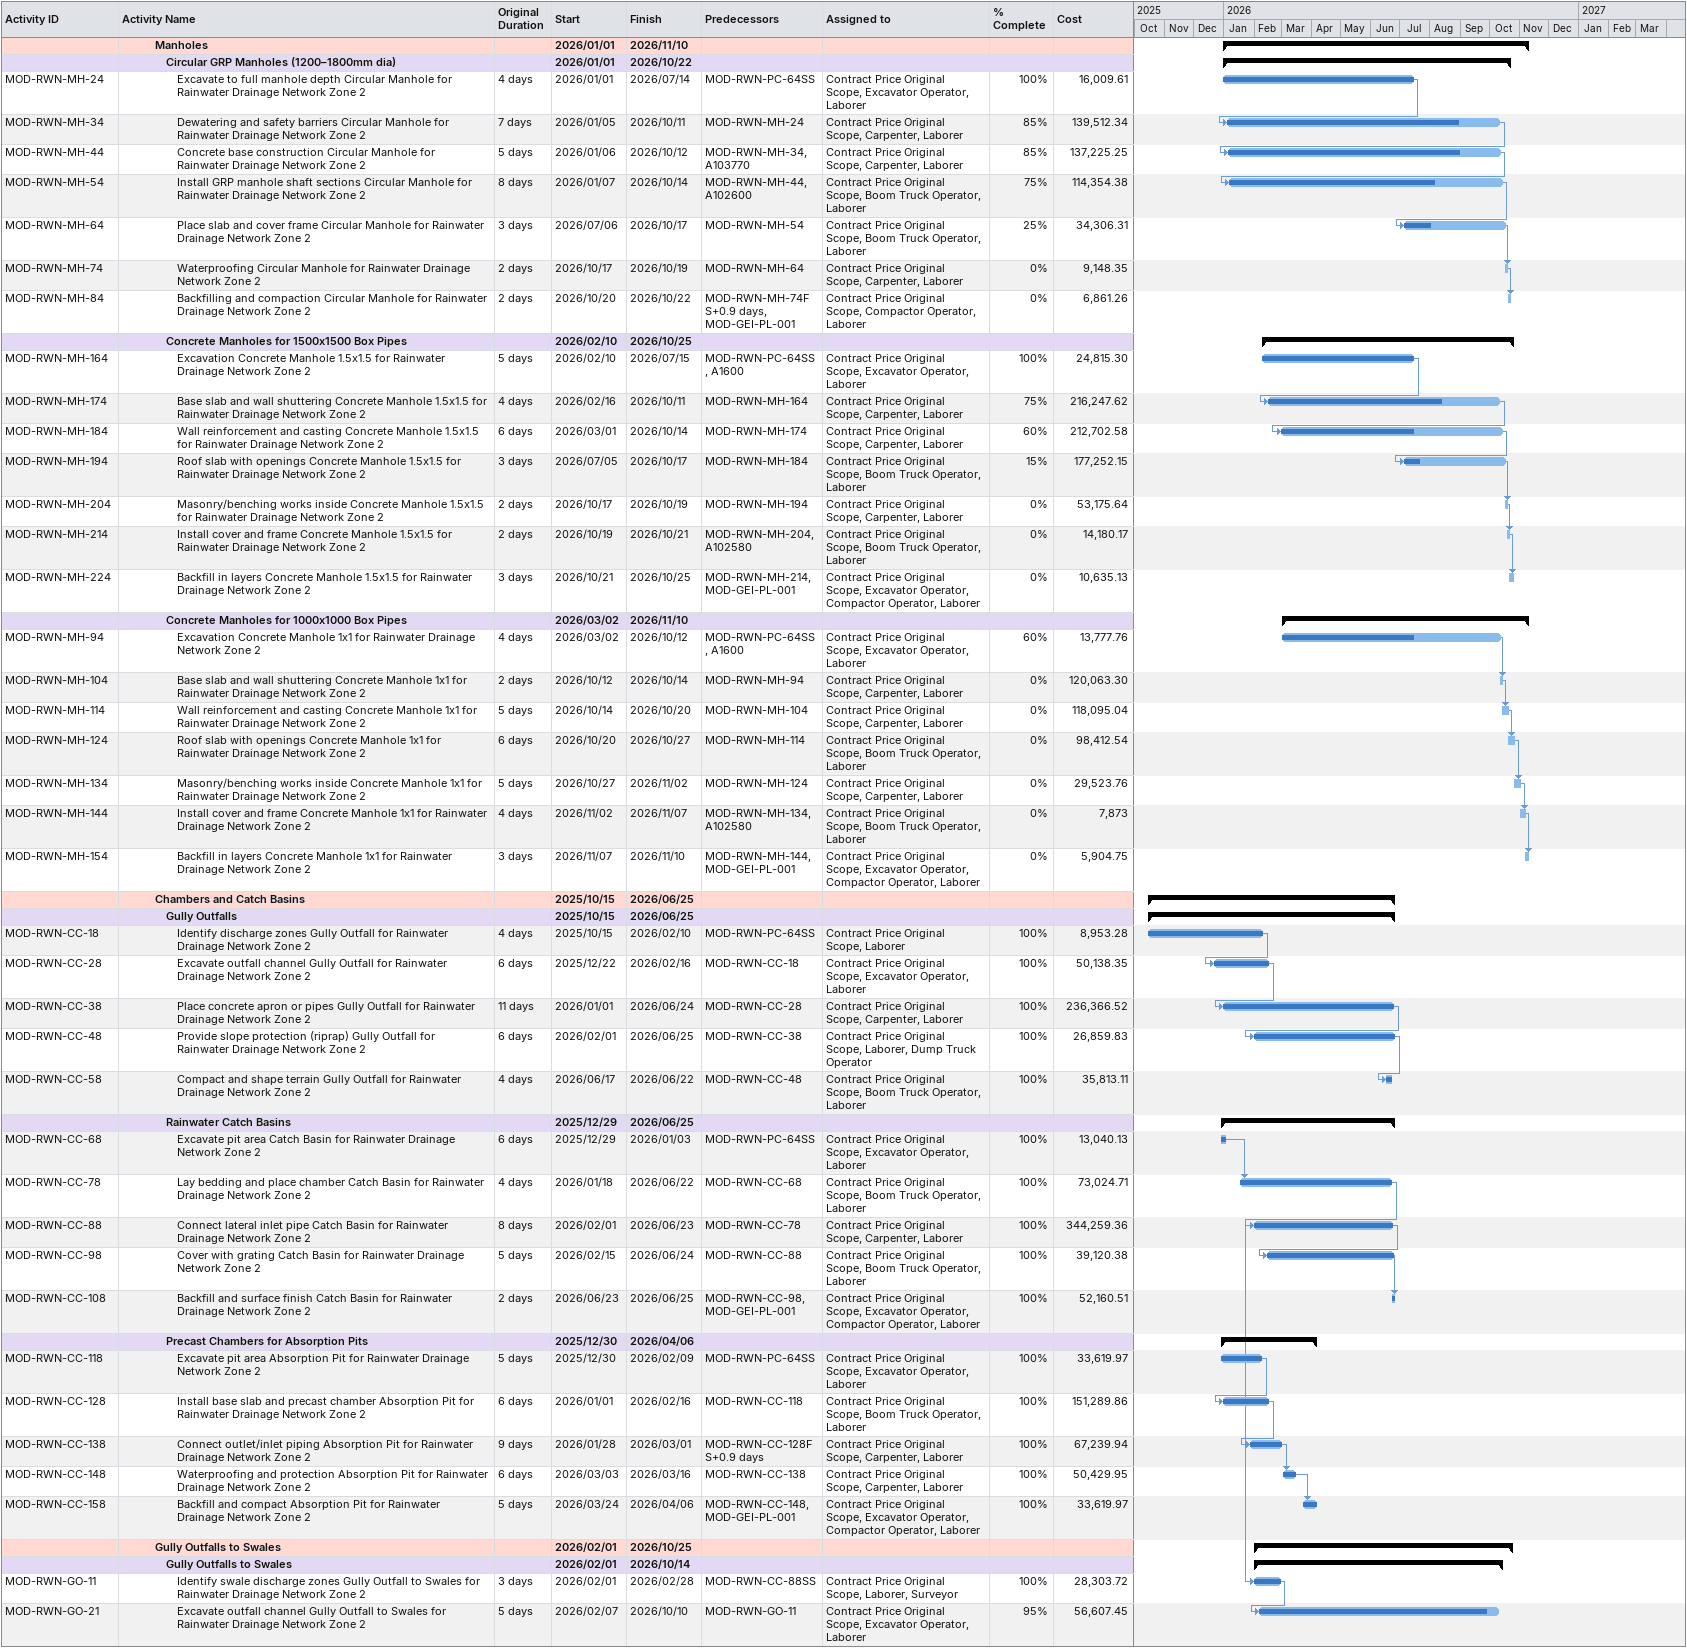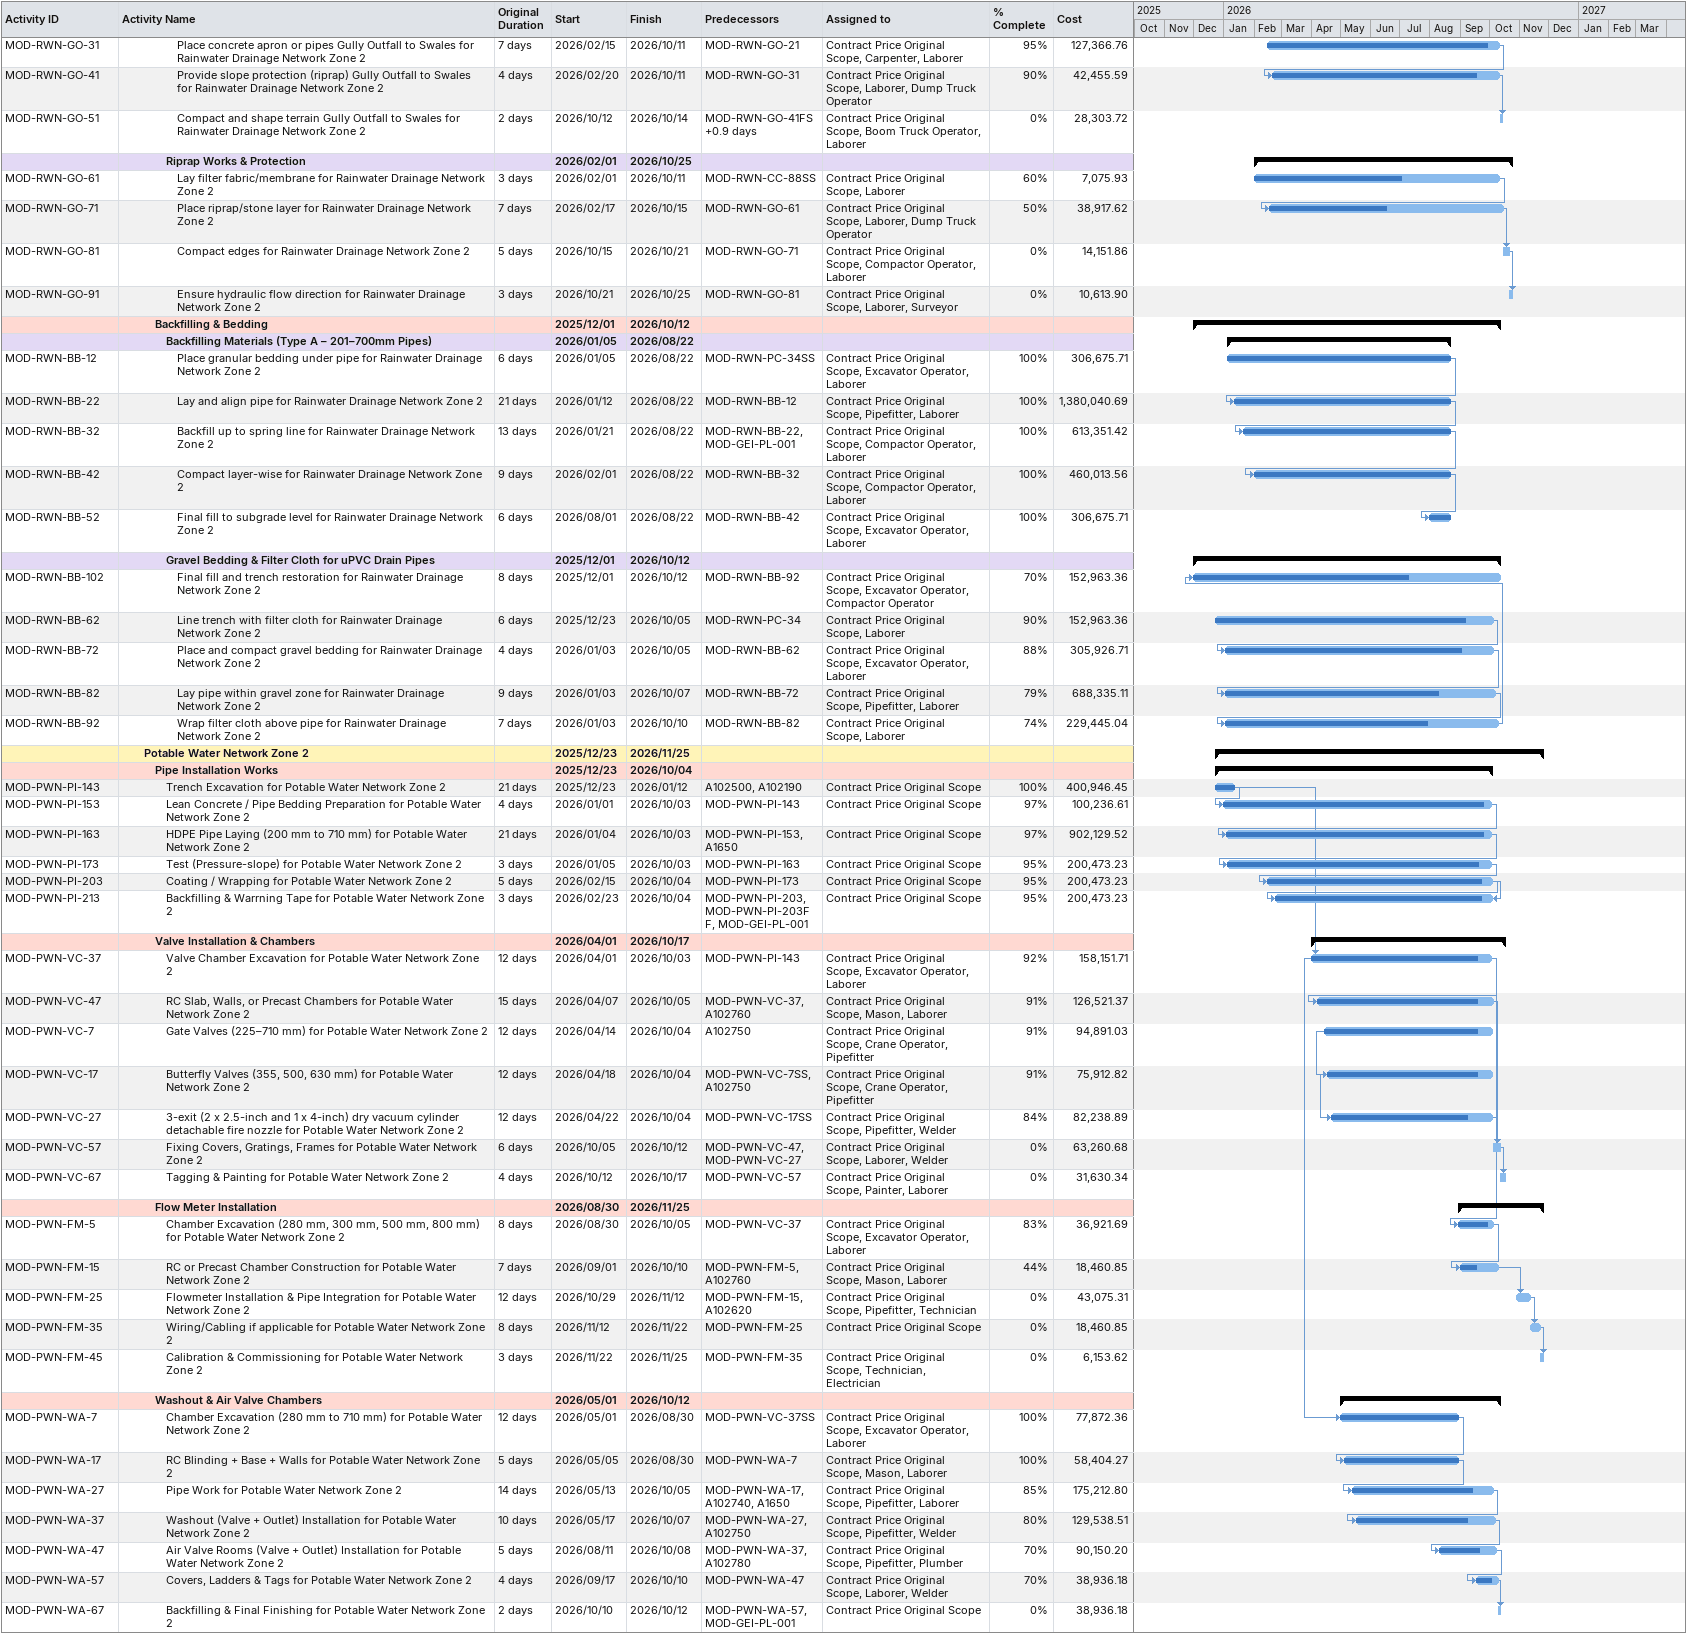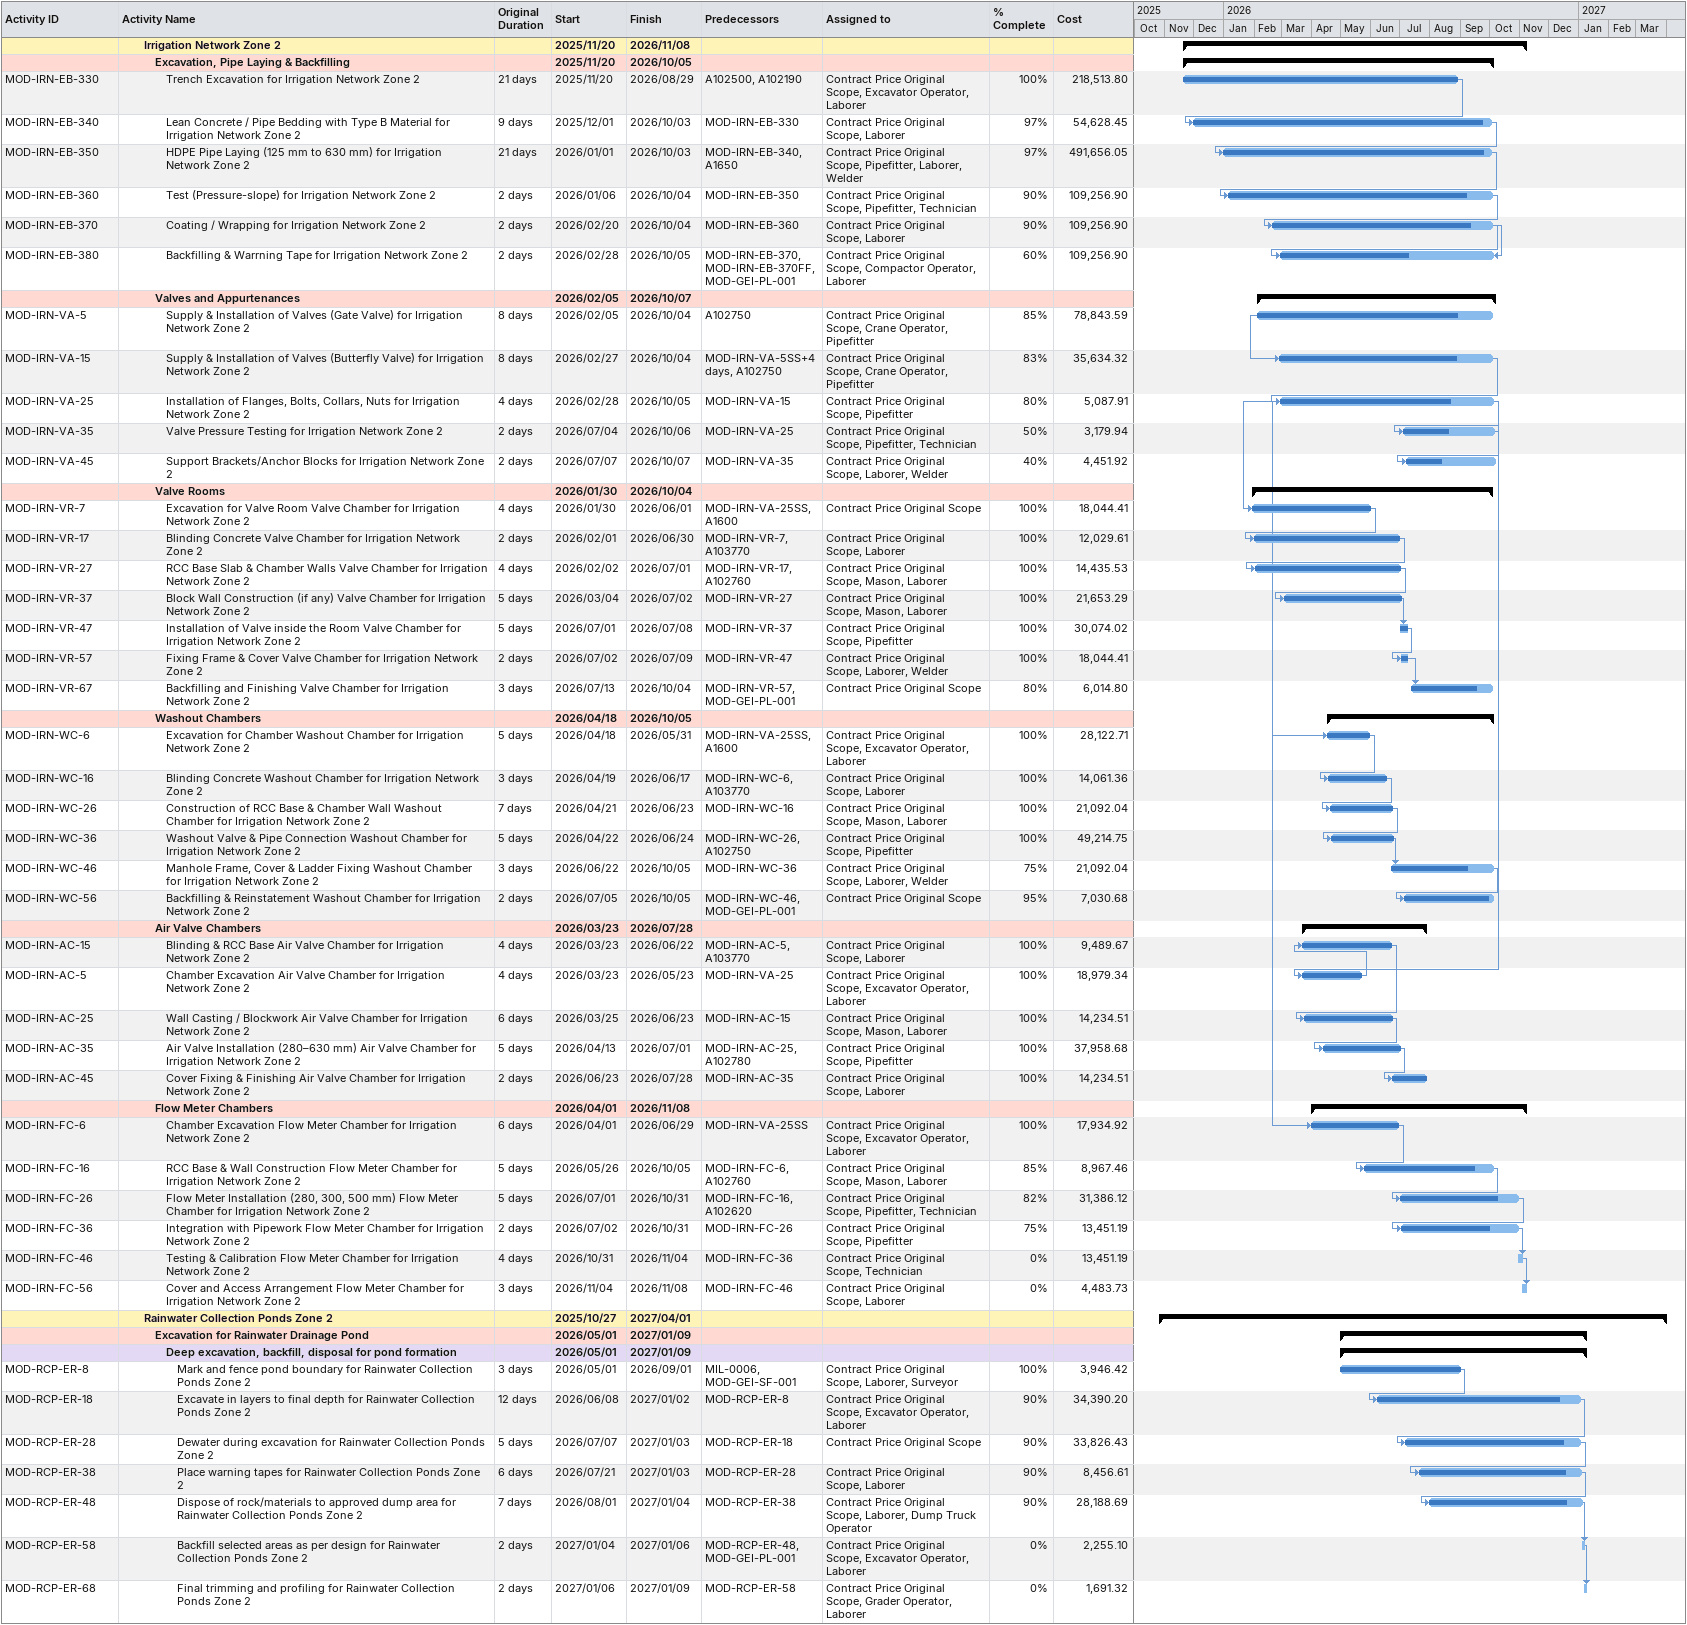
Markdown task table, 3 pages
| ID | Level | Task | Original duration | Start | Finish | Predecessors | Resources | % complete | Cost |
|---|---|---|---|---|---|---|---|---|---|
|  | 4 | **Manholes** |  | 2026-01-01 | 2026-11-10 |  |  |  |  |
|  | 5 | **Circular GRP Manholes (1200–1800mm dia)** |  | 2026-01-01 | 2026-10-22 |  |  |  |  |
| MOD-RWN-MH-24 | 6 | Excavate to full manhole depth Circular Manhole for Rainwater Drainage Network Zone 2 | 4d | 2026-01-01 | 2026-07-14 | MOD-RWN-PC-64SS | Contract Price Original Scope, Excavator Operator, Laborer | 100 | 16009.61 |
| MOD-RWN-MH-34 | 6 | Dewatering and safety barriers Circular Manhole for Rainwater Drainage Network Zone 2 | 7d | 2026-01-05 | 2026-10-11 | MOD-RWN-MH-24 | Contract Price Original Scope, Carpenter, Laborer | 85 | 139512.34 |
| MOD-RWN-MH-44 | 6 | Concrete base construction Circular Manhole for Rainwater Drainage Network Zone 2 | 5d | 2026-01-06 | 2026-10-12 | MOD-RWN-MH-34, A103770 | Contract Price Original Scope, Carpenter, Laborer | 85 | 137225.25 |
| MOD-RWN-MH-54 | 6 | Install GRP manhole shaft sections Circular Manhole for Rainwater Drainage Network Zone 2 | 8d | 2026-01-07 | 2026-10-14 | MOD-RWN-MH-44, A102600 | Contract Price Original Scope, Boom Truck Operator, Laborer | 75 | 114354.38 |
| MOD-RWN-MH-64 | 6 | Place slab and cover frame Circular Manhole for Rainwater Drainage Network Zone 2 | 3d | 2026-07-06 | 2026-10-17 | MOD-RWN-MH-54 | Contract Price Original Scope, Boom Truck Operator, Laborer | 25 | 34306.31 |
| MOD-RWN-MH-74 | 6 | Waterproofing Circular Manhole for Rainwater Drainage Network Zone 2 | 2d | 2026-10-17 | 2026-10-19 | MOD-RWN-MH-64 | Contract Price Original Scope, Carpenter, Laborer | 0 | 9148.35 |
| MOD-RWN-MH-84 | 6 | Backfilling and compaction Circular Manhole for Rainwater Drainage Network Zone 2 | 2d | 2026-10-20 | 2026-10-22 | MOD-RWN-MH-74FS+0.9d, MOD-GEI-PL-001 | Contract Price Original Scope, Compactor Operator, Laborer | 0 | 6861.26 |
|  | 5 | **Concrete Manholes for 1500x1500 Box Pipes** |  | 2026-02-10 | 2026-10-25 |  |  |  |  |
| MOD-RWN-MH-164 | 6 | Excavation Concrete Manhole 1.5x1.5 for Rainwater Drainage Network Zone 2 | 5d | 2026-02-10 | 2026-07-15 | MOD-RWN-PC-64SS, A1600 | Contract Price Original Scope, Excavator Operator, Laborer | 100 | 24815.30 |
| MOD-RWN-MH-174 | 6 | Base slab and wall shuttering Concrete Manhole 1.5x1.5 for Rainwater Drainage Network Zone 2 | 4d | 2026-02-16 | 2026-10-11 | MOD-RWN-MH-164 | Contract Price Original Scope, Carpenter, Laborer | 75 | 216247.62 |
| MOD-RWN-MH-184 | 6 | Wall reinforcement and casting Concrete Manhole 1.5x1.5 for Rainwater Drainage Network Zone 2 | 6d | 2026-03-01 | 2026-10-14 | MOD-RWN-MH-174 | Contract Price Original Scope, Carpenter, Laborer | 60 | 212702.58 |
| MOD-RWN-MH-194 | 6 | Roof slab with openings Concrete Manhole 1.5x1.5 for Rainwater Drainage Network Zone 2 | 3d | 2026-07-05 | 2026-10-17 | MOD-RWN-MH-184 | Contract Price Original Scope, Boom Truck Operator, Laborer | 15 | 177252.15 |
| MOD-RWN-MH-204 | 6 | Masonry/benching works inside Concrete Manhole 1.5x1.5 for Rainwater Drainage Network Zone 2 | 2d | 2026-10-17 | 2026-10-19 | MOD-RWN-MH-194 | Contract Price Original Scope, Carpenter, Laborer | 0 | 53175.64 |
| MOD-RWN-MH-214 | 6 | Install cover and frame Concrete Manhole 1.5x1.5 for Rainwater Drainage Network Zone 2 | 2d | 2026-10-19 | 2026-10-21 | MOD-RWN-MH-204, A102580 | Contract Price Original Scope, Boom Truck Operator, Laborer | 0 | 14180.17 |
| MOD-RWN-MH-224 | 6 | Backfill in layers Concrete Manhole 1.5x1.5 for Rainwater Drainage Network Zone 2 | 3d | 2026-10-21 | 2026-10-25 | MOD-RWN-MH-214, MOD-GEI-PL-001 | Contract Price Original Scope, Excavator Operator, Compactor Operator, Laborer | 0 | 10635.13 |
|  | 5 | **Concrete Manholes for 1000x1000 Box Pipes** |  | 2026-03-02 | 2026-11-10 |  |  |  |  |
| MOD-RWN-MH-94 | 6 | Excavation Concrete Manhole 1x1 for Rainwater Drainage Network Zone 2 | 4d | 2026-03-02 | 2026-10-12 | MOD-RWN-PC-64SS, A1600 | Contract Price Original Scope, Excavator Operator, Laborer | 60 | 13777.76 |
| MOD-RWN-MH-104 | 6 | Base slab and wall shuttering Concrete Manhole 1x1 for Rainwater Drainage Network Zone 2 | 2d | 2026-10-12 | 2026-10-14 | MOD-RWN-MH-94 | Contract Price Original Scope, Carpenter, Laborer | 0 | 120063.30 |
| MOD-RWN-MH-114 | 6 | Wall reinforcement and casting Concrete Manhole 1x1 for Rainwater Drainage Network Zone 2 | 5d | 2026-10-14 | 2026-10-20 | MOD-RWN-MH-104 | Contract Price Original Scope, Carpenter, Laborer | 0 | 118095.04 |
| MOD-RWN-MH-124 | 6 | Roof slab with openings Concrete Manhole 1x1 for Rainwater Drainage Network Zone 2 | 6d | 2026-10-20 | 2026-10-27 | MOD-RWN-MH-114 | Contract Price Original Scope, Boom Truck Operator, Laborer | 0 | 98412.54 |
| MOD-RWN-MH-134 | 6 | Masonry/benching works inside Concrete Manhole 1x1 for Rainwater Drainage Network Zone 2 | 5d | 2026-10-27 | 2026-11-02 | MOD-RWN-MH-124 | Contract Price Original Scope, Carpenter, Laborer | 0 | 29523.76 |
| MOD-RWN-MH-144 | 6 | Install cover and frame Concrete Manhole 1x1 for Rainwater Drainage Network Zone 2 | 4d | 2026-11-02 | 2026-11-07 | MOD-RWN-MH-134, A102580 | Contract Price Original Scope, Boom Truck Operator, Laborer | 0 | 7873 |
| MOD-RWN-MH-154 | 6 | Backfill in layers Concrete Manhole 1x1 for Rainwater Drainage Network Zone 2 | 3d | 2026-11-07 | 2026-11-10 | MOD-RWN-MH-144, MOD-GEI-PL-001 | Contract Price Original Scope, Excavator Operator, Compactor Operator, Laborer | 0 | 5904.75 |
|  | 4 | **Chambers and Catch Basins** |  | 2025-10-15 | 2026-06-25 |  |  |  |  |
|  | 5 | **Gully Outfalls** |  | 2025-10-15 | 2026-06-25 |  |  |  |  |
| MOD-RWN-CC-18 | 6 | Identify discharge zones Gully Outfall for Rainwater Drainage Network Zone 2 | 4d | 2025-10-15 | 2026-02-10 | MOD-RWN-PC-64SS | Contract Price Original Scope, Laborer | 100 | 8953.28 |
| MOD-RWN-CC-28 | 6 | Excavate outfall channel Gully Outfall for Rainwater Drainage Network Zone 2 | 6d | 2025-12-22 | 2026-02-16 | MOD-RWN-CC-18 | Contract Price Original Scope, Excavator Operator, Laborer | 100 | 50138.35 |
| MOD-RWN-CC-38 | 6 | Place concrete apron or pipes Gully Outfall for Rainwater Drainage Network Zone 2 | 11d | 2026-01-01 | 2026-06-24 | MOD-RWN-CC-28 | Contract Price Original Scope, Carpenter, Laborer | 100 | 236366.52 |
| MOD-RWN-CC-48 | 6 | Provide slope protection (riprap) Gully Outfall for Rainwater Drainage Network Zone 2 | 6d | 2026-02-01 | 2026-06-25 | MOD-RWN-CC-38 | Contract Price Original Scope, Laborer, Dump Truck Operator | 100 | 26859.83 |
| MOD-RWN-CC-58 | 6 | Compact and shape terrain Gully Outfall for Rainwater Drainage Network Zone 2 | 4d | 2026-06-17 | 2026-06-22 | MOD-RWN-CC-48 | Contract Price Original Scope, Boom Truck Operator, Laborer | 100 | 35813.11 |
|  | 5 | **Rainwater Catch Basins** |  | 2025-12-29 | 2026-06-25 |  |  |  |  |
| MOD-RWN-CC-68 | 6 | Excavate pit area Catch Basin for Rainwater Drainage Network Zone 2 | 6d | 2025-12-29 | 2026-01-03 | MOD-RWN-PC-64SS | Contract Price Original Scope, Excavator Operator, Laborer | 100 | 13040.13 |
| MOD-RWN-CC-78 | 6 | Lay bedding and place chamber Catch Basin for Rainwater Drainage Network Zone 2 | 4d | 2026-01-18 | 2026-06-22 | MOD-RWN-CC-68 | Contract Price Original Scope, Boom Truck Operator, Laborer | 100 | 73024.71 |
| MOD-RWN-CC-88 | 6 | Connect lateral inlet pipe Catch Basin for Rainwater Drainage Network Zone 2 | 8d | 2026-02-01 | 2026-06-23 | MOD-RWN-CC-78 | Contract Price Original Scope, Carpenter, Laborer | 100 | 344259.36 |
| MOD-RWN-CC-98 | 6 | Cover with grating Catch Basin for Rainwater Drainage Network Zone 2 | 5d | 2026-02-15 | 2026-06-24 | MOD-RWN-CC-88 | Contract Price Original Scope, Boom Truck Operator, Laborer | 100 | 39120.38 |
| MOD-RWN-CC-108 | 6 | Backfill and surface finish Catch Basin for Rainwater Drainage Network Zone 2 | 2d | 2026-06-23 | 2026-06-25 | MOD-RWN-CC-98, MOD-GEI-PL-001 | Contract Price Original Scope, Excavator Operator, Compactor Operator, Laborer | 100 | 52160.51 |
|  | 5 | **Precast Chambers for Absorption Pits** |  | 2025-12-30 | 2026-04-06 |  |  |  |  |
| MOD-RWN-CC-118 | 6 | Excavate pit area Absorption Pit for Rainwater Drainage Network Zone 2 | 5d | 2025-12-30 | 2026-02-09 | MOD-RWN-PC-64SS | Contract Price Original Scope, Excavator Operator, Laborer | 100 | 33619.97 |
| MOD-RWN-CC-128 | 6 | Install base slab and precast chamber Absorption Pit for Rainwater Drainage Network Zone 2 | 6d | 2026-01-01 | 2026-02-16 | MOD-RWN-CC-118 | Contract Price Original Scope, Boom Truck Operator, Laborer | 100 | 151289.86 |
| MOD-RWN-CC-138 | 6 | Connect outlet/inlet piping Absorption Pit for Rainwater Drainage Network Zone 2 | 9d | 2026-01-28 | 2026-03-01 | MOD-RWN-CC-128FS+0.9d | Contract Price Original Scope, Carpenter, Laborer | 100 | 67239.94 |
| MOD-RWN-CC-148 | 6 | Waterproofing and protection Absorption Pit for Rainwater Drainage Network Zone 2 | 6d | 2026-03-03 | 2026-03-16 | MOD-RWN-CC-138 | Contract Price Original Scope, Carpenter, Laborer | 100 | 50429.95 |
| MOD-RWN-CC-158 | 6 | Backfill and compact Absorption Pit for Rainwater Drainage Network Zone 2 | 5d | 2026-03-24 | 2026-04-06 | MOD-RWN-CC-148, MOD-GEI-PL-001 | Contract Price Original Scope, Excavator Operator, Compactor Operator, Laborer | 100 | 33619.97 |
|  | 4 | **Gully Outfalls to Swales** |  | 2026-02-01 | 2026-10-25 |  |  |  |  |
|  | 5 | **Gully Outfalls to Swales** |  | 2026-02-01 | 2026-10-14 |  |  |  |  |
| MOD-RWN-GO-11 | 6 | Identify swale discharge zones Gully Outfall to Swales for Rainwater Drainage Network Zone 2 | 3d | 2026-02-01 | 2026-02-28 | MOD-RWN-CC-88SS | Contract Price Original Scope, Laborer, Surveyor | 100 | 28303.72 |
| MOD-RWN-GO-21 | 6 | Excavate outfall channel Gully Outfall to Swales for Rainwater Drainage Network Zone 2 | 5d | 2026-02-07 | 2026-10-10 | MOD-RWN-GO-11 | Contract Price Original Scope, Excavator Operator, Laborer | 95 | 56607.45 |
| MOD-RWN-GO-31 | 6 | Place concrete apron or pipes Gully Outfall to Swales for Rainwater Drainage Network Zone 2 | 7d | 2026-02-15 | 2026-10-11 | MOD-RWN-GO-21 | Contract Price Original Scope, Carpenter, Laborer | 95 | 127366.76 |
| MOD-RWN-GO-41 | 6 | Provide slope protection (riprap) Gully Outfall to Swales for Rainwater Drainage Network Zone 2 | 4d | 2026-02-20 | 2026-10-11 | MOD-RWN-GO-31 | Contract Price Original Scope, Laborer, Dump Truck Operator | 90 | 42455.59 |
| MOD-RWN-GO-51 | 6 | Compact and shape terrain Gully Outfall to Swales for Rainwater Drainage Network Zone 2 | 2d | 2026-10-12 | 2026-10-14 | MOD-RWN-GO-41FS+0.9d | Contract Price Original Scope, Boom Truck Operator, Laborer | 0 | 28303.72 |
|  | 5 | **Riprap Works & Protection** |  | 2026-02-01 | 2026-10-25 |  |  |  |  |
| MOD-RWN-GO-61 | 6 | Lay filter fabric/membrane for Rainwater Drainage Network Zone 2 | 3d | 2026-02-01 | 2026-10-11 | MOD-RWN-CC-88SS | Contract Price Original Scope, Laborer | 60 | 7075.93 |
| MOD-RWN-GO-71 | 6 | Place riprap/stone layer for Rainwater Drainage Network Zone 2 | 7d | 2026-02-17 | 2026-10-15 | MOD-RWN-GO-61 | Contract Price Original Scope, Laborer, Dump Truck Operator | 50 | 38917.62 |
| MOD-RWN-GO-81 | 6 | Compact edges for Rainwater Drainage Network Zone 2 | 5d | 2026-10-15 | 2026-10-21 | MOD-RWN-GO-71 | Contract Price Original Scope, Compactor Operator, Laborer | 0 | 14151.86 |
| MOD-RWN-GO-91 | 6 | Ensure hydraulic flow direction for Rainwater Drainage Network Zone 2 | 3d | 2026-10-21 | 2026-10-25 | MOD-RWN-GO-81 | Contract Price Original Scope, Laborer, Surveyor | 0 | 10613.90 |
|  | 4 | **Backfilling & Bedding** |  | 2025-12-01 | 2026-10-12 |  |  |  |  |
|  | 5 | **Backfilling Materials (Type A – 201–700mm Pipes)** |  | 2026-01-05 | 2026-08-22 |  |  |  |  |
| MOD-RWN-BB-12 | 6 | Place granular bedding under pipe for Rainwater Drainage Network Zone 2 | 6d | 2026-01-05 | 2026-08-22 | MOD-RWN-PC-34SS | Contract Price Original Scope, Excavator Operator, Laborer | 100 | 306675.71 |
| MOD-RWN-BB-22 | 6 | Lay and align pipe for Rainwater Drainage Network Zone 2 | 21d | 2026-01-12 | 2026-08-22 | MOD-RWN-BB-12 | Contract Price Original Scope, Pipefitter, Laborer | 100 | 1380040.69 |
| MOD-RWN-BB-32 | 6 | Backfill up to spring line for Rainwater Drainage Network Zone 2 | 13d | 2026-01-21 | 2026-08-22 | MOD-RWN-BB-22, MOD-GEI-PL-001 | Contract Price Original Scope, Compactor Operator, Laborer | 100 | 613351.42 |
| MOD-RWN-BB-42 | 6 | Compact layer-wise for Rainwater Drainage Network Zone 2 | 9d | 2026-02-01 | 2026-08-22 | MOD-RWN-BB-32 | Contract Price Original Scope, Compactor Operator, Laborer | 100 | 460013.56 |
| MOD-RWN-BB-52 | 6 | Final fill to subgrade level for Rainwater Drainage Network Zone 2 | 6d | 2026-08-01 | 2026-08-22 | MOD-RWN-BB-42 | Contract Price Original Scope, Excavator Operator, Laborer | 100 | 306675.71 |
|  | 5 | **Gravel Bedding & Filter Cloth for uPVC Drain Pipes** |  | 2025-12-01 | 2026-10-12 |  |  |  |  |
| MOD-RWN-BB-102 | 6 | Final fill and trench restoration for Rainwater Drainage Network Zone 2 | 8d | 2025-12-01 | 2026-10-12 | MOD-RWN-BB-92 | Contract Price Original Scope, Excavator Operator, Compactor Operator | 70 | 152963.36 |
| MOD-RWN-BB-62 | 6 | Line trench with filter cloth for Rainwater Drainage Network Zone 2 | 6d | 2025-12-23 | 2026-10-05 | MOD-RWN-PC-34 | Contract Price Original Scope, Laborer | 90 | 152963.36 |
| MOD-RWN-BB-72 | 6 | Place and compact gravel bedding for Rainwater Drainage Network Zone 2 | 4d | 2026-01-03 | 2026-10-05 | MOD-RWN-BB-62 | Contract Price Original Scope, Excavator Operator, Laborer | 88 | 305926.71 |
| MOD-RWN-BB-82 | 6 | Lay pipe within gravel zone for Rainwater Drainage Network Zone 2 | 9d | 2026-01-03 | 2026-10-07 | MOD-RWN-BB-72 | Contract Price Original Scope, Pipefitter, Laborer | 79 | 688335.11 |
| MOD-RWN-BB-92 | 6 | Wrap filter cloth above pipe for Rainwater Drainage Network Zone 2 | 7d | 2026-01-03 | 2026-10-10 | MOD-RWN-BB-82 | Contract Price Original Scope, Laborer | 74 | 229445.04 |
|  | 3 | **Potable Water Network Zone 2** |  | 2025-12-23 | 2026-11-25 |  |  |  |  |
|  | 4 | **Pipe Installation Works** |  | 2025-12-23 | 2026-10-04 |  |  |  |  |
| MOD-PWN-PI-143 | 5 | Trench Excavation for Potable Water Network Zone 2 | 21d | 2025-12-23 | 2026-01-12 | A102500, A102190 | Contract Price Original Scope | 100 | 400946.45 |
| MOD-PWN-PI-153 | 5 | Lean Concrete / Pipe Bedding Preparation for Potable Water Network Zone 2 | 4d | 2026-01-01 | 2026-10-03 | MOD-PWN-PI-143 | Contract Price Original Scope | 97 | 100236.61 |
| MOD-PWN-PI-163 | 5 | HDPE Pipe Laying (200 mm to 710 mm) for Potable Water Network Zone 2 | 21d | 2026-01-04 | 2026-10-03 | MOD-PWN-PI-153, A1650 | Contract Price Original Scope | 97 | 902129.52 |
| MOD-PWN-PI-173 | 5 | Test (Pressure-slope) for Potable Water Network Zone 2 | 3d | 2026-01-05 | 2026-10-03 | MOD-PWN-PI-163 | Contract Price Original Scope | 95 | 200473.23 |
| MOD-PWN-PI-203 | 5 | Coating / Wrapping for Potable Water Network Zone 2 | 5d | 2026-02-15 | 2026-10-04 | MOD-PWN-PI-173 | Contract Price Original Scope | 95 | 200473.23 |
| MOD-PWN-PI-213 | 5 | Backfilling & Warrning Tape for Potable Water Network Zone 2 | 3d | 2026-02-23 | 2026-10-04 | MOD-PWN-PI-203, MOD-PWN-PI-203FF, MOD-GEI-PL-001 | Contract Price Original Scope | 95 | 200473.23 |
|  | 4 | **Valve Installation & Chambers** |  | 2026-04-01 | 2026-10-17 |  |  |  |  |
| MOD-PWN-VC-37 | 5 | Valve Chamber Excavation for Potable Water Network Zone 2 | 12d | 2026-04-01 | 2026-10-03 | MOD-PWN-PI-143 | Contract Price Original Scope, Excavator Operator, Laborer | 92 | 158151.71 |
| MOD-PWN-VC-47 | 5 | RC Slab, Walls, or Precast Chambers for Potable Water Network Zone 2 | 15d | 2026-04-07 | 2026-10-05 | MOD-PWN-VC-37, A102760 | Contract Price Original Scope, Mason, Laborer | 91 | 126521.37 |
| MOD-PWN-VC-7 | 5 | Gate Valves (225–710 mm) for Potable Water Network Zone 2 | 12d | 2026-04-14 | 2026-10-04 | A102750 | Contract Price Original Scope, Crane Operator, Pipefitter | 91 | 94891.03 |
| MOD-PWN-VC-17 | 5 | Butterfly Valves (355, 500, 630 mm) for Potable Water Network Zone 2 | 12d | 2026-04-18 | 2026-10-04 | MOD-PWN-VC-7SS, A102750 | Contract Price Original Scope, Crane Operator, Pipefitter | 91 | 75912.82 |
| MOD-PWN-VC-27 | 5 | 3-exit (2 x 2.5-inch and 1 x 4-inch) dry vacuum cylinder detachable fire nozzle for Potable Water Network Zone 2 | 12d | 2026-04-22 | 2026-10-04 | MOD-PWN-VC-17SS | Contract Price Original Scope, Pipefitter, Welder | 84 | 82238.89 |
| MOD-PWN-VC-57 | 5 | Fixing Covers, Gratings, Frames for Potable Water Network Zone 2 | 6d | 2026-10-05 | 2026-10-12 | MOD-PWN-VC-47, MOD-PWN-VC-27 | Contract Price Original Scope, Laborer, Welder | 0 | 63260.68 |
| MOD-PWN-VC-67 | 5 | Tagging & Painting for Potable Water Network Zone 2 | 4d | 2026-10-12 | 2026-10-17 | MOD-PWN-VC-57 | Contract Price Original Scope, Painter, Laborer | 0 | 31630.34 |
|  | 4 | **Flow Meter Installation** |  | 2026-08-30 | 2026-11-25 |  |  |  |  |
| MOD-PWN-FM-5 | 5 | Chamber Excavation (280 mm, 300 mm, 500 mm, 800 mm) for Potable Water Network Zone 2 | 8d | 2026-08-30 | 2026-10-05 | MOD-PWN-VC-37 | Contract Price Original Scope, Excavator Operator, Laborer | 83 | 36921.69 |
| MOD-PWN-FM-15 | 5 | RC or Precast Chamber Construction for Potable Water Network Zone 2 | 7d | 2026-09-01 | 2026-10-10 | MOD-PWN-FM-5, A102760 | Contract Price Original Scope, Mason, Laborer | 44 | 18460.85 |
| MOD-PWN-FM-25 | 5 | Flowmeter Installation & Pipe Integration for Potable Water Network Zone 2 | 12d | 2026-10-29 | 2026-11-12 | MOD-PWN-FM-15, A102620 | Contract Price Original Scope, Pipefitter, Technician | 0 | 43075.31 |
| MOD-PWN-FM-35 | 5 | Wiring/Cabling if applicable for Potable Water Network Zone 2 | 8d | 2026-11-12 | 2026-11-22 | MOD-PWN-FM-25 | Contract Price Original Scope | 0 | 18460.85 |
| MOD-PWN-FM-45 | 5 | Calibration & Commissioning for Potable Water Network Zone 2 | 3d | 2026-11-22 | 2026-11-25 | MOD-PWN-FM-35 | Contract Price Original Scope, Technician, Electrician | 0 | 6153.62 |
|  | 4 | **Washout & Air Valve Chambers** |  | 2026-05-01 | 2026-10-12 |  |  |  |  |
| MOD-PWN-WA-7 | 5 | Chamber Excavation (280 mm to 710 mm) for Potable Water Network Zone 2 | 12d | 2026-05-01 | 2026-08-30 | MOD-PWN-VC-37SS | Contract Price Original Scope, Excavator Operator, Laborer | 100 | 77872.36 |
| MOD-PWN-WA-17 | 5 | RC Blinding + Base + Walls for Potable Water Network Zone 2 | 5d | 2026-05-05 | 2026-08-30 | MOD-PWN-WA-7 | Contract Price Original Scope, Mason, Laborer | 100 | 58404.27 |
| MOD-PWN-WA-27 | 5 | Pipe Work for Potable Water Network Zone 2 | 14d | 2026-05-13 | 2026-10-05 | MOD-PWN-WA-17, A102740, A1650 | Contract Price Original Scope, Pipefitter, Laborer | 85 | 175212.80 |
| MOD-PWN-WA-37 | 5 | Washout (Valve + Outlet) Installation for Potable Water Network Zone 2 | 10d | 2026-05-17 | 2026-10-07 | MOD-PWN-WA-27, A102750 | Contract Price Original Scope, Pipefitter, Welder | 80 | 129538.51 |
| MOD-PWN-WA-47 | 5 | Air Valve Rooms (Valve + Outlet) Installation for Potable Water Network Zone 2 | 5d | 2026-08-11 | 2026-10-08 | MOD-PWN-WA-37, A102780 | Contract Price Original Scope, Pipefitter, Plumber | 70 | 90150.20 |
| MOD-PWN-WA-57 | 5 | Covers, Ladders & Tags for Potable Water Network Zone 2 | 4d | 2026-09-17 | 2026-10-10 | MOD-PWN-WA-47 | Contract Price Original Scope, Laborer, Welder | 70 | 38936.18 |
| MOD-PWN-WA-67 | 5 | Backfilling & Final Finishing for Potable Water Network Zone 2 | 2d | 2026-10-10 | 2026-10-12 | MOD-PWN-WA-57, MOD-GEI-PL-001 | Contract Price Original Scope | 0 | 38936.18 |
|  | 3 | **Irrigation Network Zone 2** |  | 2025-11-20 | 2026-11-08 |  |  |  |  |
|  | 4 | **Excavation, Pipe Laying & Backfilling** |  | 2025-11-20 | 2026-10-05 |  |  |  |  |
| MOD-IRN-EB-330 | 5 | Trench Excavation for Irrigation Network Zone 2 | 21d | 2025-11-20 | 2026-08-29 | A102500, A102190 | Contract Price Original Scope, Excavator Operator, Laborer | 100 | 218513.80 |
| MOD-IRN-EB-340 | 5 | Lean Concrete / Pipe Bedding with Type B Material for Irrigation Network Zone 2 | 9d | 2025-12-01 | 2026-10-03 | MOD-IRN-EB-330 | Contract Price Original Scope, Laborer | 97 | 54628.45 |
| MOD-IRN-EB-350 | 5 | HDPE Pipe Laying (125 mm to 630 mm) for Irrigation Network Zone 2 | 21d | 2026-01-01 | 2026-10-03 | MOD-IRN-EB-340, A1650 | Contract Price Original Scope, Pipefitter, Laborer, Welder | 97 | 491656.05 |
| MOD-IRN-EB-360 | 5 | Test (Pressure-slope) for Irrigation Network Zone 2 | 2d | 2026-01-06 | 2026-10-04 | MOD-IRN-EB-350 | Contract Price Original Scope, Pipefitter, Technician | 90 | 109256.90 |
| MOD-IRN-EB-370 | 5 | Coating / Wrapping for Irrigation Network Zone 2 | 2d | 2026-02-20 | 2026-10-04 | MOD-IRN-EB-360 | Contract Price Original Scope, Laborer | 90 | 109256.90 |
| MOD-IRN-EB-380 | 5 | Backfilling & Warrning Tape for Irrigation Network Zone 2 | 2d | 2026-02-28 | 2026-10-05 | MOD-IRN-EB-370, MOD-IRN-EB-370FF, MOD-GEI-PL-001 | Contract Price Original Scope, Compactor Operator, Laborer | 60 | 109256.90 |
|  | 4 | **Valves and Appurtenances** |  | 2026-02-05 | 2026-10-07 |  |  |  |  |
| MOD-IRN-VA-5 | 5 | Supply & Installation of Valves (Gate Valve) for Irrigation Network Zone 2 | 8d | 2026-02-05 | 2026-10-04 | A102750 | Contract Price Original Scope, Crane Operator, Pipefitter | 85 | 78843.59 |
| MOD-IRN-VA-15 | 5 | Supply & Installation of Valves (Butterfly Valve) for Irrigation Network Zone 2 | 8d | 2026-02-27 | 2026-10-04 | MOD-IRN-VA-5SS+4d, A102750 | Contract Price Original Scope, Crane Operator, Pipefitter | 83 | 35634.32 |
| MOD-IRN-VA-25 | 5 | Installation of Flanges, Bolts, Collars, Nuts for Irrigation Network Zone 2 | 4d | 2026-02-28 | 2026-10-05 | MOD-IRN-VA-15 | Contract Price Original Scope, Pipefitter | 80 | 5087.91 |
| MOD-IRN-VA-35 | 5 | Valve Pressure Testing for Irrigation Network Zone 2 | 2d | 2026-07-04 | 2026-10-06 | MOD-IRN-VA-25 | Contract Price Original Scope, Pipefitter, Technician | 50 | 3179.94 |
| MOD-IRN-VA-45 | 5 | Support Brackets/Anchor Blocks for Irrigation Network Zone 2 | 2d | 2026-07-07 | 2026-10-07 | MOD-IRN-VA-35 | Contract Price Original Scope, Laborer, Welder | 40 | 4451.92 |
|  | 4 | **Valve Rooms** |  | 2026-01-30 | 2026-10-04 |  |  |  |  |
| MOD-IRN-VR-7 | 5 | Excavation for Valve Room Valve Chamber for Irrigation Network Zone 2 | 4d | 2026-01-30 | 2026-06-01 | MOD-IRN-VA-25SS, A1600 | Contract Price Original Scope | 100 | 18044.41 |
| MOD-IRN-VR-17 | 5 | Blinding Concrete Valve Chamber for Irrigation Network Zone 2 | 2d | 2026-02-01 | 2026-06-30 | MOD-IRN-VR-7, A103770 | Contract Price Original Scope, Laborer | 100 | 12029.61 |
| MOD-IRN-VR-27 | 5 | RCC Base Slab & Chamber Walls Valve Chamber for Irrigation Network Zone 2 | 4d | 2026-02-02 | 2026-07-01 | MOD-IRN-VR-17, A102760 | Contract Price Original Scope, Mason, Laborer | 100 | 14435.53 |
| MOD-IRN-VR-37 | 5 | Block Wall Construction (if any) Valve Chamber for Irrigation Network Zone 2 | 5d | 2026-03-04 | 2026-07-02 | MOD-IRN-VR-27 | Contract Price Original Scope, Mason, Laborer | 100 | 21653.29 |
| MOD-IRN-VR-47 | 5 | Installation of Valve inside the Room Valve Chamber for Irrigation Network Zone 2 | 5d | 2026-07-01 | 2026-07-08 | MOD-IRN-VR-37 | Contract Price Original Scope, Pipefitter | 100 | 30074.02 |
| MOD-IRN-VR-57 | 5 | Fixing Frame & Cover Valve Chamber for Irrigation Network Zone 2 | 2d | 2026-07-02 | 2026-07-09 | MOD-IRN-VR-47 | Contract Price Original Scope, Laborer, Welder | 100 | 18044.41 |
| MOD-IRN-VR-67 | 5 | Backfilling and Finishing Valve Chamber for Irrigation Network Zone 2 | 3d | 2026-07-13 | 2026-10-04 | MOD-IRN-VR-57, MOD-GEI-PL-001 | Contract Price Original Scope | 80 | 6014.80 |
|  | 4 | **Washout Chambers** |  | 2026-04-18 | 2026-10-05 |  |  |  |  |
| MOD-IRN-WC-6 | 5 | Excavation for Chamber Washout Chamber for Irrigation Network Zone 2 | 5d | 2026-04-18 | 2026-05-31 | MOD-IRN-VA-25SS, A1600 | Contract Price Original Scope, Excavator Operator, Laborer | 100 | 28122.71 |
| MOD-IRN-WC-16 | 5 | Blinding Concrete Washout Chamber for Irrigation Network Zone 2 | 3d | 2026-04-19 | 2026-06-17 | MOD-IRN-WC-6, A103770 | Contract Price Original Scope, Laborer | 100 | 14061.36 |
| MOD-IRN-WC-26 | 5 | Construction of RCC Base & Chamber Wall Washout Chamber for Irrigation Network Zone 2 | 7d | 2026-04-21 | 2026-06-23 | MOD-IRN-WC-16 | Contract Price Original Scope, Mason, Laborer | 100 | 21092.04 |
| MOD-IRN-WC-36 | 5 | Washout Valve & Pipe Connection Washout Chamber for Irrigation Network Zone 2 | 5d | 2026-04-22 | 2026-06-24 | MOD-IRN-WC-26, A102750 | Contract Price Original Scope, Pipefitter | 100 | 49214.75 |
| MOD-IRN-WC-46 | 5 | Manhole Frame, Cover & Ladder Fixing Washout Chamber for Irrigation Network Zone 2 | 3d | 2026-06-22 | 2026-10-05 | MOD-IRN-WC-36 | Contract Price Original Scope, Laborer, Welder | 75 | 21092.04 |
| MOD-IRN-WC-56 | 5 | Backfilling & Reinstatement Washout Chamber for Irrigation Network Zone 2 | 2d | 2026-07-05 | 2026-10-05 | MOD-IRN-WC-46, MOD-GEI-PL-001 | Contract Price Original Scope | 95 | 7030.68 |
|  | 4 | **Air Valve Chambers** |  | 2026-03-23 | 2026-07-28 |  |  |  |  |
| MOD-IRN-AC-15 | 5 | Blinding & RCC Base Air Valve Chamber for Irrigation Network Zone 2 | 4d | 2026-03-23 | 2026-06-22 | MOD-IRN-AC-5, A103770 | Contract Price Original Scope, Laborer | 100 | 9489.67 |
| MOD-IRN-AC-5 | 5 | Chamber Excavation Air Valve Chamber for Irrigation Network Zone 2 | 4d | 2026-03-23 | 2026-05-23 | MOD-IRN-VA-25 | Contract Price Original Scope, Excavator Operator, Laborer | 100 | 18979.34 |
| MOD-IRN-AC-25 | 5 | Wall Casting / Blockwork Air Valve Chamber for Irrigation Network Zone 2 | 6d | 2026-03-25 | 2026-06-23 | MOD-IRN-AC-15 | Contract Price Original Scope, Mason, Laborer | 100 | 14234.51 |
| MOD-IRN-AC-35 | 5 | Air Valve Installation (280–630 mm) Air Valve Chamber for Irrigation Network Zone 2 | 5d | 2026-04-13 | 2026-07-01 | MOD-IRN-AC-25, A102780 | Contract Price Original Scope, Pipefitter | 100 | 37958.68 |
| MOD-IRN-AC-45 | 5 | Cover Fixing & Finishing Air Valve Chamber for Irrigation Network Zone 2 | 2d | 2026-06-23 | 2026-07-28 | MOD-IRN-AC-35 | Contract Price Original Scope, Laborer | 100 | 14234.51 |
|  | 4 | **Flow Meter Chambers** |  | 2026-04-01 | 2026-11-08 |  |  |  |  |
| MOD-IRN-FC-6 | 5 | Chamber Excavation Flow Meter Chamber for Irrigation Network Zone 2 | 6d | 2026-04-01 | 2026-06-29 | MOD-IRN-VA-25SS | Contract Price Original Scope, Excavator Operator, Laborer | 100 | 17934.92 |
| MOD-IRN-FC-16 | 5 | RCC Base & Wall Construction Flow Meter Chamber for Irrigation Network Zone 2 | 5d | 2026-05-26 | 2026-10-05 | MOD-IRN-FC-6, A102760 | Contract Price Original Scope, Mason, Laborer | 85 | 8967.46 |
| MOD-IRN-FC-26 | 5 | Flow Meter Installation (280, 300, 500 mm) Flow Meter Chamber for Irrigation Network Zone 2 | 5d | 2026-07-01 | 2026-10-31 | MOD-IRN-FC-16, A102620 | Contract Price Original Scope, Pipefitter, Technician | 82 | 31386.12 |
| MOD-IRN-FC-36 | 5 | Integration with Pipework Flow Meter Chamber for Irrigation Network Zone 2 | 2d | 2026-07-02 | 2026-10-31 | MOD-IRN-FC-26 | Contract Price Original Scope, Pipefitter | 75 | 13451.19 |
| MOD-IRN-FC-46 | 5 | Testing & Calibration Flow Meter Chamber for Irrigation Network Zone 2 | 4d | 2026-10-31 | 2026-11-04 | MOD-IRN-FC-36 | Contract Price Original Scope, Technician | 0 | 13451.19 |
| MOD-IRN-FC-56 | 5 | Cover and Access Arrangement Flow Meter Chamber for Irrigation Network Zone 2 | 3d | 2026-11-04 | 2026-11-08 | MOD-IRN-FC-46 | Contract Price Original Scope, Laborer | 0 | 4483.73 |
|  | 3 | **Rainwater Collection Ponds Zone 2** |  | 2025-10-27 | 2027-04-01 |  |  |  |  |
|  | 4 | **Excavation for Rainwater Drainage Pond** |  | 2026-05-01 | 2027-01-09 |  |  |  |  |
|  | 5 | **Deep excavation, backfill, disposal for pond formation** |  | 2026-05-01 | 2027-01-09 |  |  |  |  |
| MOD-RCP-ER-8 | 6 | Mark and fence pond boundary for Rainwater Collection Ponds Zone 2 | 3d | 2026-05-01 | 2026-09-01 | MIL-0006, MOD-GEI-SF-001 | Contract Price Original Scope, Laborer, Surveyor | 100 | 3946.42 |
| MOD-RCP-ER-18 | 6 | Excavate in layers to final depth for Rainwater Collection Ponds Zone 2 | 12d | 2026-06-08 | 2027-01-02 | MOD-RCP-ER-8 | Contract Price Original Scope, Excavator Operator, Laborer | 90 | 34390.20 |
| MOD-RCP-ER-28 | 6 | Dewater during excavation for Rainwater Collection Ponds Zone 2 | 5d | 2026-07-07 | 2027-01-03 | MOD-RCP-ER-18 | Contract Price Original Scope | 90 | 33826.43 |
| MOD-RCP-ER-38 | 6 | Place warning tapes for Rainwater Collection Ponds Zone 2 | 6d | 2026-07-21 | 2027-01-03 | MOD-RCP-ER-28 | Contract Price Original Scope, Laborer | 90 | 8456.61 |
| MOD-RCP-ER-48 | 6 | Dispose of rock/materials to approved dump area for Rainwater Collection Ponds Zone 2 | 7d | 2026-08-01 | 2027-01-04 | MOD-RCP-ER-38 | Contract Price Original Scope, Laborer, Dump Truck Operator | 90 | 28188.69 |
| MOD-RCP-ER-58 | 6 | Backfill selected areas as per design for Rainwater Collection Ponds Zone 2 | 2d | 2027-01-04 | 2027-01-06 | MOD-RCP-ER-48, MOD-GEI-PL-001 | Contract Price Original Scope, Excavator Operator, Laborer | 0 | 2255.10 |
| MOD-RCP-ER-68 | 6 | Final trimming and profiling for Rainwater Collection Ponds Zone 2 | 2d | 2027-01-06 | 2027-01-09 | MOD-RCP-ER-58 | Contract Price Original Scope, Grader Operator, Laborer | 0 | 1691.32 |
